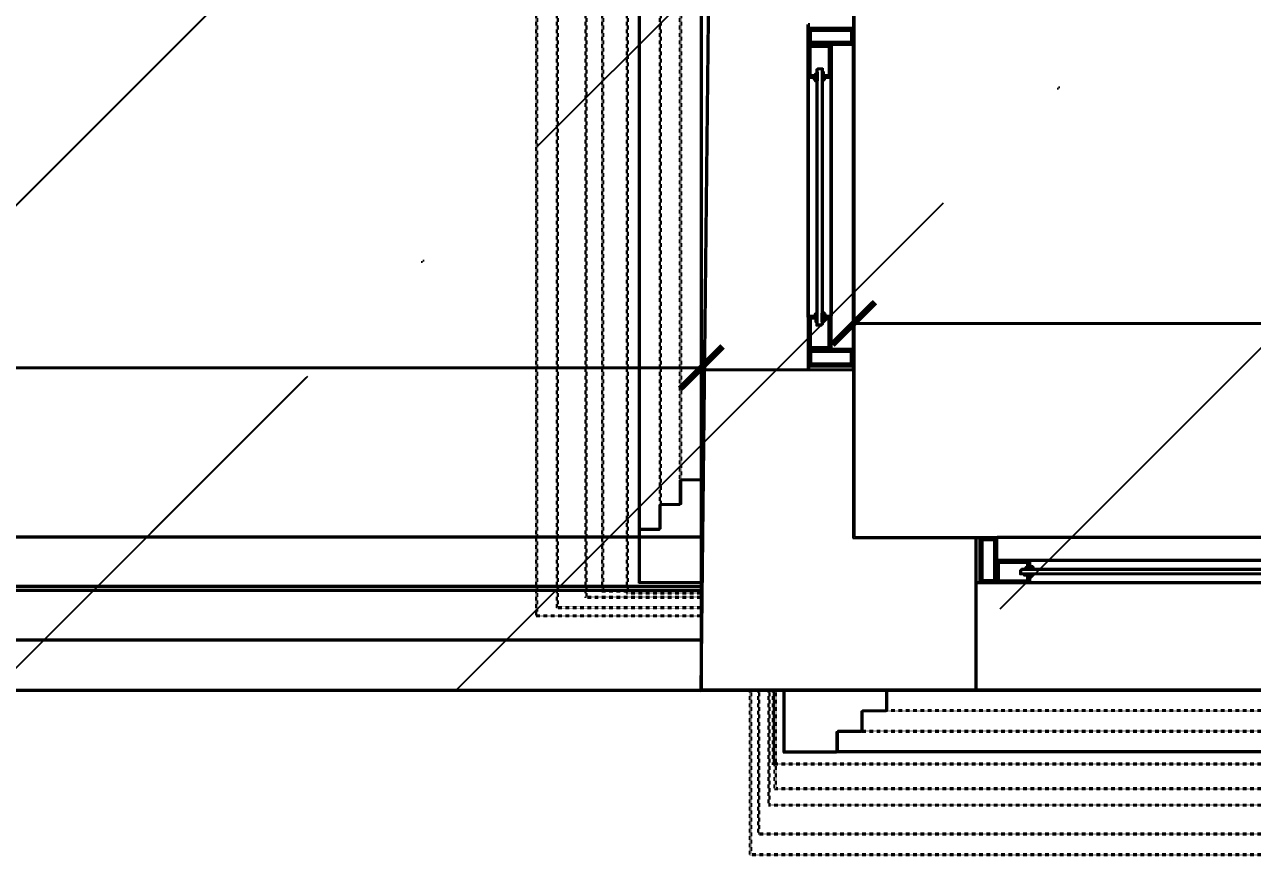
# Model space of a CAD drawing. Header units: inches. Extents: x 4821 to 127877, y 58012 to 433683.
# Drawn here: x 69456 to 72437, y 135061 to 137078 of the extents above; entities that cross this region are included whole.
import ezdxf

# ---------------------------------------------------------------- set-up
doc = ezdxf.new("R2010")
doc.units = ezdxf.units.IN
doc.header["$MEASUREMENT"] = 0
doc.linetypes.add('104-TYPICAL FLOOR$0$HIDDEN', pattern=[0.375, 0.25, -0.125])
for name, color, linetype in [('A-001 Layout$0$A-GLAZ', 142, 'Continuous'), ('A-101 Plans Building C$0$A-001 Layout$0$A-WAL-LOW', 41, 'Continuous'), ('A-ANNO-DIMS', 90, 'Continuous'), ('A-ELV', 11, 'Continuous'), ('A-LIN-10', 8, 'Continuous'), ('A-WAL-CMU', 7, 'Continuous'), ('A-WALL', 53, 'Continuous'), ('A-WIN', 141, 'Continuous')]:
    doc.layers.add(name, color=color, linetype=linetype)
doc.styles.add('T25-100', font='calibri.ttf', dxfattribs={"width": 0.8, "height": 250})
doc.dimstyles.new('D100', dxfattribs={"dimtxt": 250, "dimasz": 100, "dimexe": 0.18, "dimexo": 0.0625, "dimgap": 90, "dimtad": 1, "dimdec": 0, "dimrnd": 5, "dimzin": 9, "dimdsep": 46, "dimtxsty": 'T25-100', "dimblk": 'ARCHTICK', "dimcen": 90, "dimse1": 1, "dimse2": 1, "dimclrd": 256, "dimclre": 90, "dimclrt": 7, "dimazin": 0, "dimtfac": 200, "dimtdec": 0, "dimtofl": 0, "dimtmove": 2, "dimatfit": 3, "dimldrblk": 'DOT', "dimfxl": 1, "dimtolj": 1, "dimarcsym": 0})
pattern_1 = [(45, (-1012680.1, -137253.6), (420.9495, 1543.4815), [1984.375, -396.875, 0, -396.875])]
pattern_2 = [(45, (-1012683.5, -137256.6), (420.9495, 1543.4815), [1984.375, -396.875, 0, -396.875])]

# ---------------------------------------------------------------- blocks, each defined once
blk = doc.blocks.new('nn win')
for points in [[(1073782.3, -1333384.7, 0.506094), (1073772.7, -1333379.1), (1073772.7, -1333381.8), (1073761.4, -1333381.8), (1073761.4, -1333384.7)], [(1074343.1, -1333384.7, -0.506094), (1074352.7, -1333379.1), (1074352.7, -1333381.8), (1074364, -1333381.8), (1074364, -1333384.7)], [(1073782.3, -1333396.7, -0.506094), (1073772.7, -1333402.3), (1073772.7, -1333399.7), (1073761.4, -1333399.7), (1073761.4, -1333396.7)], [(1074343.1, -1333396.7, 0.506094), (1074352.7, -1333402.3), (1074352.7, -1333399.7), (1074364, -1333399.7), (1074364, -1333396.7)]]:
    blk.add_hatch(color=2).paths.add_polyline_path(points)
at = {"color": 2}
for p, q in [((1073652.7, -1333363.2, -517.5), (1073642.7, -1333363.2, -517.5)), ((1074472.7, -1333363.2, -517.5), (1074482.7, -1333363.2, -517.5)), ((1073642.7, -1333473.2, -517.5), (1073652.7, -1333473.2, -517.5)), ((1074482.7, -1333473.2, -517.5), (1074472.7, -1333473.2, -517.5))]:
    blk.add_line(p, q, dxfattribs=at)
for p, q in [((1074352.7, -1333363.2, 517.5), (1073772.7, -1333363.2, -517.5)), ((1073772.7, -1333418.2, -517.5), (1074352.7, -1333418.2, 517.5)), ((1074432.7, -1333473.2, 703), (1073692.7, -1333473.2, -517.5))]:
    blk.add_line(p, q)
at = {"color": 2, "elevation": 1035}
for points in [[(1073652.7, -1333473.2), (1073692.7, -1333473.2), (1073692.7, -1333363.2), (1073692.7, -1333363.2), (1073692.7, -1333363.2), (1073652.7, -1333363.2)], [(1074472.7, -1333473.2), (1074432.7, -1333473.2), (1074432.7, -1333363.2), (1074432.7, -1333363.2), (1074432.7, -1333363.2), (1074472.7, -1333363.2)]]:
    blk.add_lwpolyline(points, close=True, dxfattribs=at)
at = {"color": 2}
for points, elevation in [([(1073772.7, -1333384.7), (1073772.7, -1333363.2), (1073692.7, -1333363.2), (1073692.7, -1333418.2), (1073772.7, -1333418.2), (1073772.7, -1333396.7)], -517.5), ([(1074352.7, -1333384.7), (1074352.7, -1333363.2), (1074432.7, -1333363.2), (1074432.7, -1333418.2), (1074352.7, -1333418.2), (1074352.7, -1333396.7)], 517.5)]:
    blk.add_lwpolyline(points, dxfattribs=dict(at, elevation=elevation))
at = {"color": 9, "elevation": 1035}
for points in [[(1073657.7, -1333468.2), (1073687.7, -1333468.2), (1073687.7, -1333368.2), (1073657.7, -1333368.2)], [(1074467.7, -1333468.2), (1074437.7, -1333468.2), (1074437.7, -1333368.2), (1074467.7, -1333368.2)]]:
    blk.add_lwpolyline(points, close=True, dxfattribs=at)
at = {"color": 9}
for points, elevation in [([(1073768.2, -1333384.7), (1073768.2, -1333367.7), (1073697.2, -1333367.7), (1073697.2, -1333413.7), (1073768.2, -1333413.7), (1073768.2, -1333396.7)], -517.5), ([(1074357.2, -1333384.7), (1074357.2, -1333367.7), (1074428.2, -1333367.7), (1074428.2, -1333413.7), (1074357.2, -1333413.7), (1074357.2, -1333396.7)], 517.5)]:
    blk.add_lwpolyline(points, dxfattribs=dict(at, elevation=elevation))
at = {"elevation": 1035}
blk.add_lwpolyline([(1073751.4, -1333396.7), (1074374, -1333396.7), (1074374, -1333384.7), (1073751.4, -1333384.7)], close=True, dxfattribs=at)
at = {"color": 2, "elevation": 1035}
for points in [[(1073782.3, -1333384.7, 0.506094), (1073772.7, -1333379.1), (1073772.7, -1333381.8), (1073761.4, -1333381.8), (1073761.4, -1333384.7)], [(1074343.1, -1333384.7, -0.506094), (1074352.7, -1333379.1), (1074352.7, -1333381.8), (1074364, -1333381.8), (1074364, -1333384.7)], [(1073782.3, -1333396.7, -0.506094), (1073772.7, -1333402.3), (1073772.7, -1333399.7), (1073761.4, -1333399.7), (1073761.4, -1333396.7)], [(1074343.1, -1333396.7, 0.506094), (1074352.7, -1333402.3), (1074352.7, -1333399.7), (1074364, -1333399.7), (1074364, -1333396.7)]]:
    blk.add_lwpolyline(points, format="xyb", close=True, dxfattribs=at)
blk = doc.blocks.new('kr')
at = {"layer": 'A-ELV'}
blk.add_line((1023877.5, -1333095), (1020301.6, -1333095, 0), dxfattribs=at)
at = {"layer": 'A-ELV', "elevation": 0}
blk.add_lwpolyline([(1020171.6, -1333095), (1020301.6, -1333095), (1020301.6, -1333145), (1020361.6, -1333145), (1020361.6, -1333195), (1020421.6, -1333195), (1020421.6, -1333245), (1020171.6, -1333245), (1020171.6, -1333095)], dxfattribs=at)
at = {"layer": 'A-ELV'}
blk.add_lwpolyline([(1024007.5, -1333095), (1023877.5, -1333095), (1023877.5, -1333145), (1023817.5, -1333145), (1023817.5, -1333195), (1023757.5, -1333195), (1023757.5, -1333245), (1024007.5, -1333245), (1024007.5, -1333095)], dxfattribs=at)
at = {"layer": 'A-LIN-10', "linetype": '104-TYPICAL FLOOR$0$HIDDEN', "ltscale": 0.4}
for p, q in [((1020091.2, -1332845, 0), (1020091.2, -1333245, 0)), ((1022307.5, -1332845), (1020091.2, -1332845, 0)), ((1022307.5, -1332845), (1024087.8, -1332845)), ((1024087.8, -1332845), (1024087.8, -1333245)), ((1020111.2, -1332895, 0), (1020111.2, -1333245, 0)), ((1022307.5, -1332895), (1020111.2, -1332895, 0)), ((1022307.5, -1332895), (1024067.8, -1332895)), ((1024067.8, -1332895), (1024067.8, -1333245)), ((1022307.5, -1332965), (1020136.2, -1332965, 0)), ((1020136.2, -1332965, 0), (1020136.2, -1333245, 0)), ((1022307.5, -1332965), (1024042.8, -1332965)), ((1024042.8, -1332965), (1024042.8, -1333245)), ((1020136.2, -1333005, 0), (1020136.2, -1333245, 0)), ((1022307.5, -1333005), (1020151.2, -1333005, 0)), ((1020151.2, -1333005, 0), (1020151.2, -1333245, 0)), ((1022307.5, -1333005), (1024027.8, -1333005)), ((1024027.8, -1333005), (1024027.8, -1333245)), ((1024042.8, -1333005), (1024042.8, -1333245)), ((1020146.6, -1333065, 0), (1020146.6, -1333245, 0)), ((1022307.5, -1333065), (1020146.6, -1333065, 0)), ((1022307.5, -1333065), (1024032.5, -1333065)), ((1024032.5, -1333065), (1024032.5, -1333245)), ((1020361.6, -1333145, 0), (1023817.5, -1333145)), ((1023757.5, -1333195), (1020421.6, -1333195, 0))]:
    blk.add_line(p, q, dxfattribs=at)
blk = doc.blocks.new('FIRST SLAB EDGE')
at = {"layer": 'A-WAL-CMU'}
for p, q in [((1179277.3, -1737934.8), (1179277.3, -1741934.8)), ((1179647.3, -1740113.5), (1179647.3, -1741564.8)), ((1179647.3, -1741564.8, 0), (1179944.1, -1741564.8, 0))]:
    blk.add_line(p, q, dxfattribs=at)
for points, elevation in [([(1179647.3, -1741158.1), (1179277.3, -1741158.1)], 1209.3), ([(1179944.1, -1741564.8), (1179944.1, -1741934.8), (1179276.7, -1741934.8)], 0)]:
    blk.add_lwpolyline(points, dxfattribs=dict(at, elevation=elevation))
for p, xscale, rotation in [((-153967.7, -717666.7, 2057.5), -1.000000000000004, 90), ((159306, -3075179.8, 848.3), -1, 180)]:
    blk.add_blockref('kr', p, dxfattribs=dict(at, xscale=xscale, rotation=rotation))
at = {"layer": 'A-WIN'}
for p, xscale, rotation in [((-153825.9, -666675.4, 1209.3), -1.000000000000004, 90), ((106301.4, -3075038, 0), -1, 180)]:
    blk.add_blockref('nn win', p, dxfattribs=dict(at, xscale=xscale, rotation=rotation))
blk = doc.blocks.new('_ArchTick')
at = {"color": 0, "linetype": 'ByBlock', "const_width": 0.15}
blk.add_lwpolyline([(-0.5, -0.5), (0.5, 0.5)], dxfattribs=at)
blk = doc.blocks.new('*D173')
at = {"layer": 'A-ANNO-DIMS', "lineweight": -2, "transparency": 16777216}
blk.add_line((71470.4, 136354.2), (79432.9, 136354.2), dxfattribs=at)
at = {"layer": 'Defpoints', "color": 0, "transparency": 16777216}
for p in [(79432.9, 136354.2), (71470.4, 135834.2), (79432.9, 135834.2, 0)]:
    blk.add_point(p, dxfattribs=at)
at = {"layer": 'A-ANNO-DIMS', "lineweight": -2, "transparency": 16777216, "xscale": 100, "yscale": 100, "zscale": 100, "rotation": 180}
blk.add_blockref('_ArchTick', (71470.4, 136354.2), dxfattribs=at)
at = {"layer": 'A-ANNO-DIMS', "lineweight": -2, "transparency": 16777216, "xscale": 100, "yscale": 100, "zscale": 100}
blk.add_blockref('_ArchTick', (79432.9, 136354.2), dxfattribs=at)
at = {"layer": 'A-ANNO-DIMS', "color": 7, "transparency": 16777216, "insert": (75451.6, 136572.2), "char_height": 250, "attachment_point": 5, "style": 'T25-100'}
blk.add_mtext('\\A1;7960', dxfattribs=at)
blk = doc.blocks.new('_Dot')
at = {"lineweight": -2}
blk.add_line((-0.5, 0), (-1, 0), dxfattribs=at)
at = {"const_width": 0.5}
blk.add_lwpolyline([(-0.25, 0, 1), (0.25, 0, 1)], format="xyb", close=True, dxfattribs=at)
blk = doc.blocks.new('*D175')
at = {"layer": 'A-ANNO-DIMS', "lineweight": -2, "transparency": 16777216}
blk.add_line((55985.7, 136246.7), (71100.4, 136246.7), dxfattribs=at)
at = {"layer": 'Defpoints', "color": 0, "transparency": 16777216}
for p in [(55985.7, 139761.6), (71100.4, 139761.6), (71100.4, 136246.7)]:
    blk.add_point(p, dxfattribs=at)
at = {"layer": 'A-ANNO-DIMS', "lineweight": -2, "transparency": 16777216, "xscale": 100, "yscale": 100, "zscale": 100, "rotation": 180}
blk.add_blockref('_ArchTick', (55985.7, 136246.7), dxfattribs=at)
at = {"layer": 'A-ANNO-DIMS', "lineweight": -2, "transparency": 16777216, "xscale": 100, "yscale": 100, "zscale": 100}
blk.add_blockref('_ArchTick', (71100.4, 136246.7), dxfattribs=at)
at = {"layer": 'A-ANNO-DIMS', "color": 7, "transparency": 16777216, "insert": (63543, 136463.9), "char_height": 250, "attachment_point": 5, "style": 'T25-100'}
blk.add_mtext('\\A1;15115', dxfattribs=at)
blk = doc.blocks.new('*D369')
at = {"layer": 'A-ANNO-DIMS', "lineweight": -2, "transparency": 16777216}
blk.add_line((71467, 136351.2), (79429.5, 136351.2), dxfattribs=at)
at = {"layer": 'Defpoints', "color": 0, "transparency": 16777216}
for p in [(79429.5, 136351.2), (71467, 135831.2), (79429.5, 135831.2, 0)]:
    blk.add_point(p, dxfattribs=at)
at = {"layer": 'A-ANNO-DIMS', "lineweight": -2, "transparency": 16777216, "xscale": 100, "yscale": 100, "zscale": 100, "rotation": 180}
blk.add_blockref('_ArchTick', (71467, 136351.2), dxfattribs=at)
at = {"layer": 'A-ANNO-DIMS', "lineweight": -2, "transparency": 16777216, "xscale": 100, "yscale": 100, "zscale": 100}
blk.add_blockref('_ArchTick', (79429.5, 136351.2), dxfattribs=at)
at = {"layer": 'A-ANNO-DIMS', "color": 7, "transparency": 16777216, "insert": (75448.2, 136569.3), "char_height": 250, "attachment_point": 5, "style": 'T25-100'}
blk.add_mtext('\\A1;7960', dxfattribs=at)
blk = doc.blocks.new('*D371')
at = {"layer": 'A-ANNO-DIMS', "lineweight": -2, "transparency": 16777216}
blk.add_line((55982.3, 136243.8), (71097, 136243.8), dxfattribs=at)
at = {"layer": 'Defpoints', "color": 0, "transparency": 16777216}
for p in [(55982.3, 139758.7), (71097, 139758.7), (71097, 136243.8)]:
    blk.add_point(p, dxfattribs=at)
at = {"layer": 'A-ANNO-DIMS', "lineweight": -2, "transparency": 16777216, "xscale": 100, "yscale": 100, "zscale": 100, "rotation": 180}
blk.add_blockref('_ArchTick', (55982.3, 136243.8), dxfattribs=at)
at = {"layer": 'A-ANNO-DIMS', "lineweight": -2, "transparency": 16777216, "xscale": 100, "yscale": 100, "zscale": 100}
blk.add_blockref('_ArchTick', (71097, 136243.8), dxfattribs=at)
at = {"layer": 'A-ANNO-DIMS', "color": 7, "transparency": 16777216, "insert": (63539.6, 136460.9), "char_height": 250, "attachment_point": 5, "style": 'T25-100'}
blk.add_mtext('\\A1;15115', dxfattribs=at)

msp = doc.modelspace()

# ---------------------------------------------------------------- hatches: boundary and pattern name
at = {"layer": 'A-WALL'}
h = msp.add_hatch(dxfattribs=at)
h.set_pattern_fill('ANSI36', color=3, scale=250)
h.set_pattern_definition(pattern_2)
h.paths.add_polyline_path([(71097.6, 149081.3), (71097.6, 149082.5), (55984.2, 149082.5), (55984.2, 135460), (71097.6, 135460)])
h = msp.add_hatch(dxfattribs=at)
h.set_pattern_fill('ANSI36', color=3, scale=250)
h.set_pattern_definition(pattern_1)
h.paths.add_polyline_path([(71101, 149084.3), (71101, 149085.5), (55987.6, 149085.5), (55987.6, 135463), (71101, 135463)])
h = msp.add_hatch(dxfattribs=at)
h.set_pattern_fill('ANSI36', color=5, scale=250)
h.set_pattern_definition(pattern_2)
h.paths.add_polyline_path([(79540.3, 149083.8), (71097.6, 149081.3), (71097.6, 135460), (79540.3, 135462.5)])
h = msp.add_hatch(dxfattribs=at)
h.set_pattern_fill('ANSI36', color=5, scale=250)
h.set_pattern_definition(pattern_1)
h.paths.add_polyline_path([(79543.7, 149086.7), (71101, 149084.3), (71101, 135463), (79543.7, 135465.5)])

# ---------------------------------------------------------------- linework, layer by layer
at = {"layer": 'A-001 Layout$0$A-GLAZ'}
for p, q in [((71097, 135712.5, 0), (63539.6, 135712.5, 0)), ((71097, 135702.5, 0), (63539.6, 135702.5, 0)), ((71100.4, 135715.5, 0), (63543, 135715.5, 0)), ((71100.4, 135705.5, 0), (63543, 135705.5, 0))]:
    msp.add_line(p, q, dxfattribs=at)
at = {"layer": 'A-101 Plans Building C$0$A-001 Layout$0$A-WAL-LOW'}
for p, q in [((71097, 135832.5, 0), (63539.6, 135832.5, 0)), ((71100.4, 135835.5, 0), (63543, 135835.5, 0)), ((71097, 135582.5, 0), (55982.3, 135582.5, 0)), ((71100.4, 135585.5, 0), (55985.7, 135585.5, 0))]:
    msp.add_line(p, q, dxfattribs=at)
at = {"layer": 'A-WALL', "color": 1, "elevation": 0}
for points in [[(71097, 135460), (55983.6, 135460), (55983.6, 149082.5), (71097, 149082.5)], [(71100.4, 135463), (55987, 135463), (55987, 149085.5), (71100.4, 149085.5)]]:
    msp.add_lwpolyline(points, close=True, dxfattribs=at)
at = {"layer": 'A-WALL', "elevation": 0}
for points in [[(71245.3, 149082.5), (85232.9, 149082.5), (85191, 147158.2), (87762, 147158.2), (87762.6, 135461.2), (71096.4, 135461.2), (71245.3, 149082.5)], [(71248.7, 149085.5), (85236.3, 149085.5), (85194.4, 147161.2), (87765.4, 147161.2), (87766, 135464.2), (71099.8, 135464.2), (71248.7, 149085.5)]]:
    msp.add_lwpolyline(points, dxfattribs=at)
at = {"layer": 'A-WALL', "color": 1, "elevation": 0}
for points in [[(79539.6, 149083.8), (71097, 149081.3), (71097, 135460), (79539.6, 135462.5), (79539.6, 149083.8)], [(79543, 149086.7), (71100.4, 149084.2), (71100.4, 135463), (79543, 135465.5), (79543, 149086.7)]]:
    msp.add_lwpolyline(points, dxfattribs=at)

# ---------------------------------------------------------------- block references
at = {"layer": 'A-WAL-CMU'}
for p in [(-1108180.4, 1877396.1), (-1108177, 1877399)]:
    msp.add_blockref('FIRST SLAB EDGE', p, dxfattribs=at)

# ---------------------------------------------------------------- dimensions: what is measured, and where the dimension line sits
at = {"layer": 'A-ANNO-DIMS'}
for base, p1, p2, picture, middle in [((71097, 136243.8), (55982.3, 139758.7), (71097, 139758.7), '*D371', (63539.6, 136460.9)), ((71100.4, 136246.7), (55985.7, 139761.6), (71100.4, 139761.6), '*D175', (63543, 136463.9)), ((79429.4774557, 136351.1894286), (71466.9774628, 135831.2208009), (79429.4774557, 135831.2208109, 0.0004829), '*D369', (75448.2274592, 136569.2663516)), ((79432.87735, 136354.17287), (71470.37736, 135834.20424), (79432.87735, 135834.20425, 0.00048), '*D173', (75451.62735, 136572.24979))]:
    dim = msp.add_linear_dim(base=base, p1=p1, p2=p2, dimstyle='D100', dxfattribs=at)
    dim.commit()
    dim.dimension.update_dxf_attribs({"geometry": picture, "text_midpoint": middle})

doc.saveas('drawing.dxf')
